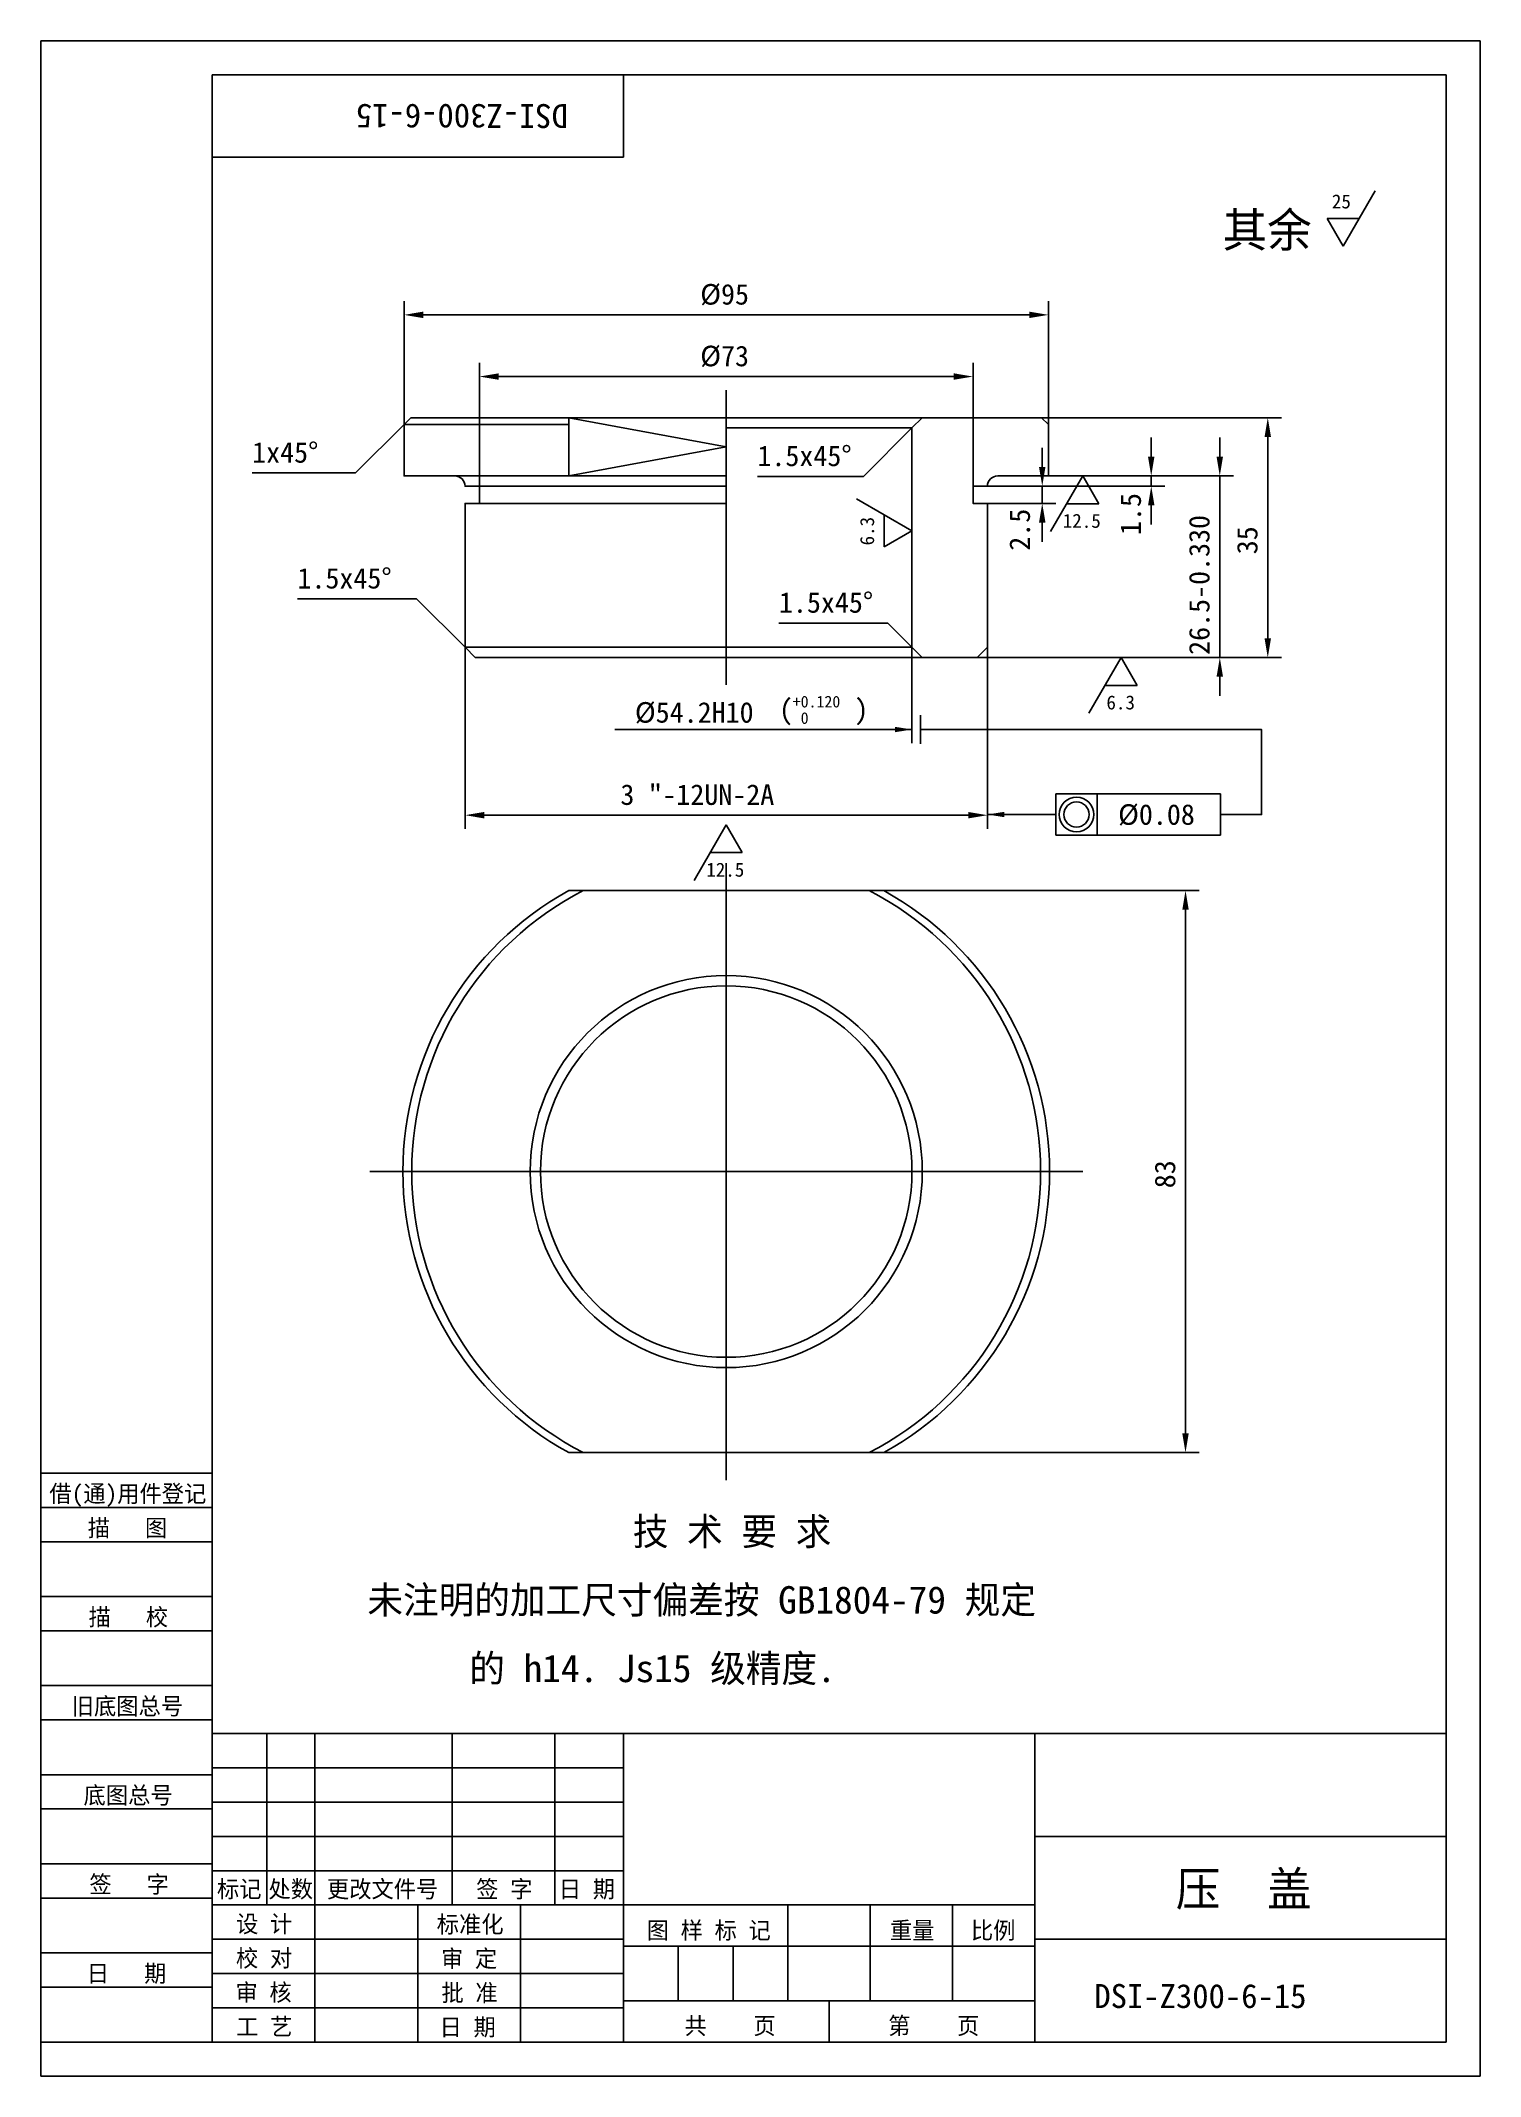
# Model space of a CAD drawing. Header units: metres. Extents: x 0 to 210, y 0 to 297.
import ezdxf

# ---------------------------------------------------------------- set-up
doc = ezdxf.new("R2010")
doc.units = ezdxf.units.M
for name, color, linetype in [('C', 6, 'Continuous'), ('D', 1, 'Continuous'), ('FL', 5, 'Continuous'), ('T', 7, 'Continuous'), ('TL', 4, 'Continuous')]:
    doc.layers.add(name, color=color, linetype=linetype)

# ---------------------------------------------------------------- blocks, each defined once
blk = doc.blocks.new('PIC6')
blk.add_lwpolyline([(6.01, 0, 1), (-6.01, 0, 1)], format="xyb", close=True)
blk.add_lwpolyline([(-4.36, 0, 1), (4.36, 0, 1), (-4.36, 0, 1)], format="xyb")
blk = doc.blocks.new('TUKUN4')
at = {"layer": 'FL'}
for p, q in [((0, 297), (0, 0)), ((210, 297), (0, 297)), ((210, 0), (210, 297)), ((0, 78), (25, 78)), ((0, 70), (25, 70)), ((0, 65), (25, 65)), ((0, 57), (25, 57)), ((0, 52), (25, 52)), ((33, 25), (33, 50)), ((40, 5), (40, 50)), ((60, 25), (60, 50)), ((75, 25), (75, 50)), ((25, 45), (85, 45)), ((0, 44), (25, 44)), ((0, 39), (25, 39)), ((25, 40), (85, 40)), ((25, 35), (85, 35)), ((0, 31), (25, 31)), ((25, 30), (85, 30)), ((0, 26), (25, 26)), ((70, 5), (70, 25)), ((0, 18), (25, 18)), ((25, 20), (85, 20)), ((25, 15), (85, 15)), ((0, 13), (25, 13)), ((25, 10), (85, 10)), ((0, 0), (210, 0))]:
    blk.add_line(p, q, dxfattribs=at)
at = {"layer": 'TL'}
for p, q in [((25, 5), (25, 292)), ((205, 292), (25, 292)), ((85, 292), (85, 280)), ((205, 5), (205, 292)), ((85, 280), (25, 280)), ((0, 88), (25, 88)), ((0, 83), (25, 83)), ((205, 50), (25, 50)), ((85, 5), (85, 50)), ((145, 5), (145, 50)), ((205, 35), (145, 35)), ((145, 25), (25, 25)), ((55, 5), (55, 25)), ((109, 11), (109, 25)), ((121, 11), (121, 25)), ((133, 11), (133, 25)), ((85, 19), (145, 19)), ((93, 11), (93, 19)), ((101, 11), (101, 19)), ((205, 20), (145, 20)), ((145, 11), (85, 11)), ((115, 5), (115, 11)), ((0, 5), (205, 5))]:
    blk.add_line(p, q, dxfattribs=at)
at = {"layer": 'T'}
for s, p in [('借(通)用件登记', (1.26, 83.76)), ('描   图', (6.86, 78.76)), ('描   校', (6.98, 65.76)), ('旧底图总号', (4.52, 52.76)), ('底图总号', (6.25, 39.76)), ('签   字', (7.1, 26.76)), ('标记', (25.71, 26.07)), ('处数', (33.22, 26.07)), ('更改文件号', (41.75, 26.07)), ('签 字', (63.53, 26.07)), ('日 期', (75.57, 26.07)), ('设 计', (28.5, 20.99)), ('标准化', (57.77, 20.93)), ('图 样 标 记', (88.4, 20.04)), ('重量', (123.88, 20.04)), ('比例', (135.7, 20.04)), ('校 对', (28.48, 15.99)), ('审 定', (58.39, 15.93)), ('日   期', (6.72, 13.76)), ('审 核', (28.41, 10.99)), ('批 准', (58.46, 10.93)), ('共    页', (93.91, 6.13)), ('第    页', (123.62, 6.13)), ('工 艺', (28.52, 5.99)), ('日 期', (58.18, 5.93))]:
    blk.add_text(s, height=2.5, dxfattribs=at).set_placement(p)

msp = doc.modelspace()

# ---------------------------------------------------------------- linework, layer by layer
at = {"layer": 'C'}
for p, q in [((100, 203), (100, 246)), ((100, 177), (100, 87)), ((48, 132), (152, 132))]:
    msp.add_line(p, q, dxfattribs=at)
at = {"layer": 'D'}
for p, q in [((194.68, 275.11), (190, 267)), ((190, 267), (187.66, 271.06)), ((187.66, 271.06), (192.34, 271.06)), ((53, 241), (53, 259)), ((147, 241), (147, 259)), ((55.8, 257), (144.2, 257)), ((64, 232), (64, 250)), ((136, 232), (136, 250)), ((66.8, 248), (133.2, 248)), ((53, 241), (45.93, 233.93)), ((146, 242), (181, 242)), ((127.1, 240.5), (120.03, 233.43)), ((162, 236.3), (162, 239.1)), ((172, 236.3), (172, 239.1)), ((179, 209.8), (179, 239.2)), ((146.1, 234.8), (146.1, 237.6)), ((41.93, 233.93), (30.84, 233.93)), ((45.93, 233.93), (41.93, 233.93)), ((119.93, 233.43), (104.55, 233.43)), ((120.03, 233.43), (119.93, 233.43)), ((138.1, 232), (164, 232)), ((146.1, 232), (146.1, 229.5)), ((147, 233.5), (174, 233.5)), ((147.32, 225.39), (152, 233.5)), ((152, 233.5), (154.34, 229.44)), ((162, 233.5), (162, 232)), ((172, 207), (172, 233.5)), ((118.99, 230.18), (127.1, 225.5)), ((138.1, 229.5), (148.1, 229.5)), ((154.34, 229.44), (149.66, 229.44)), ((162, 229.2), (162, 226.4)), ((123.04, 223.16), (123.04, 227.84)), ((146.1, 226.7), (146.1, 223.9)), ((127.1, 225.5), (123.04, 223.16)), ((52.83, 215.57), (37.45, 215.57)), ((54.83, 215.57), (52.83, 215.57)), ((61.9, 208.5), (54.83, 215.57)), ((123.06, 212.04), (107.69, 212.04)), ((123.56, 212.04), (123.06, 212.04)), ((127.1, 208.5), (123.56, 212.04)), ((61.9, 208.5), (61.9, 182)), ((127.1, 208.5), (127.1, 194.5)), ((138.1, 208.5), (138.1, 182)), ((136.6, 207), (174, 207)), ((136.6, 207), (181, 207)), ((152.92, 198.89), (157.6, 207)), ((157.6, 207), (159.94, 202.94)), ((159.94, 202.94), (155.26, 202.94)), ((172, 204.2), (172, 201.4)), ((127.1, 196.5), (83.74, 196.5)), ((172.1, 187.1), (148.1, 187.1)), ((148.1, 187.1), (148.1, 181.1)), ((154.1, 181.1), (154.1, 187.1)), ((172.1, 181.1), (172.1, 187.1)), ((64.7, 184), (135.3, 184)), ((95.32, 174.49), (100, 182.6)), ((100, 182.6), (102.34, 178.54)), ((138.1, 184.1), (141.1, 184.1)), ((141.1, 184.1), (148.1, 184.1)), ((102.34, 178.54), (97.66, 178.54)), ((148.1, 181.1), (172.1, 181.1)), ((122.98, 173), (169, 173)), ((167, 93.8), (167, 170.2)), ((122.98, 91), (169, 91))]:
    msp.add_line(p, q, dxfattribs=at)
for points in [[(128.35, 198.6), (128.35, 194.4)], [(128.35, 196.5), (178.1, 196.5), (178.1, 184.1), (172.1, 184.1)]]:
    msp.add_lwpolyline(points, dxfattribs=at)
for points in [[(55.8, 257.47), (55.8, 256.53), (53, 257)], [(144.2, 257.47), (144.2, 256.53), (147, 257)], [(66.8, 248.47), (66.8, 247.53), (64, 248)], [(133.2, 248.47), (133.2, 247.53), (136, 248)], [(178.53, 239.2), (179.47, 239.2), (179, 242)], [(145.63, 234.8), (146.57, 234.8), (146.1, 232)], [(161.53, 236.3), (162.47, 236.3), (162, 233.5)], [(171.53, 236.3), (172.47, 236.3), (172, 233.5)], [(161.53, 229.2), (162.47, 229.2), (162, 232)], [(145.63, 226.7), (146.57, 226.7), (146.1, 229.5)], [(178.53, 209.8), (179.47, 209.8), (179, 207)], [(171.53, 204.2), (172.47, 204.2), (172, 207)], [(124.63, 196.11), (127.1, 196.5), (124.63, 196.89)], [(64.7, 184.47), (64.7, 183.53), (61.9, 184)], [(135.3, 184.47), (135.3, 183.53), (138.1, 184)], [(140.57, 184.49), (138.1, 184.1), (140.57, 183.71)], [(166.53, 170.2), (167.47, 170.2), (167, 173)], [(166.53, 93.8), (167.47, 93.8), (167, 91)]]:
    msp.add_solid(points, dxfattribs=at)
at = {"layer": 'FL'}
for p, q in [((77.02, 242), (100, 237.75)), ((100, 237.75), (77.02, 233.5))]:
    msp.add_line(p, q, dxfattribs=at)
at = {"layer": 'TL'}
for points in [[(128.6, 207), (63.4, 207), (61.9, 208.5), (61.9, 229.5), (64, 229.5), (64, 232), (61.9, 232, 0.41), (60.4, 233.5), (53, 233.5), (53, 241), (54, 242), (128.6, 242)], [(136.6, 207), (128.6, 207), (127.1, 208.5), (127.1, 240.5), (128.6, 242), (146, 242), (147, 241), (147, 233.5), (139.6, 233.5, 0.41), (138.1, 232), (136, 232), (136, 229.5), (138.1, 229.5), (138.1, 208.5), (136.6, 207)], [(122.98, 173), (77.02, 173, 0.59), (77.02, 91), (122.98, 91, 0.59), (122.98, 173, 0.59)], [(79.14, 173, 0.61), (79.14, 91, 0.61)], [(120.86, 91, 0.61), (120.86, 173, 0.61)], [(128.6, 132, 1), (71.4, 132, 1), (128.6, 132, 1)], [(127.1, 132, 1), (72.9, 132, 1), (127.1, 132, 1)]]:
    msp.add_lwpolyline(points, format="xyb", dxfattribs=at)
for points in [[(53, 241), (77.02, 241)], [(77.02, 242), (77.02, 233.5)], [(100, 240.5), (127.1, 240.5)], [(60.4, 233.5), (100, 233.5)], [(64, 232), (100, 232)], [(64, 229.5), (100, 229.5)], [(100, 208.5), (61.9, 208.5)], [(100, 208.5), (127.1, 208.5)]]:
    msp.add_lwpolyline(points, dxfattribs=at)

# ---------------------------------------------------------------- block references
at = {"layer": 'D', "xscale": 0.42, "yscale": 0.42, "zscale": 0.42}
msp.add_blockref('PIC6', (151.1, 184.1), dxfattribs=at)
at = {"layer": 'TL'}
msp.add_blockref('TUKUN4', (0, 0), dxfattribs=at)

# ---------------------------------------------------------------- texts
at = {"layer": 'D'}
for s, height, rotation, p in [('DSI-Z300-6-15', 3.5, 180, (76.92, 287.75)), ('1.5', 3, 90, (160.5, 224.88)), ('6.3', 2.04, 90, (121.57, 223.36)), ('2.5', 3, 90, (144.31, 222.59)), ('26.5-0.330', 3, 90, (170.5, 207.39)), ('35', 3, 90, (177.5, 222.07)), ('83', 3, 90, (165.5, 129.57))]:
    msp.add_text(s, height=height, rotation=rotation, dxfattribs=at).set_placement(p)
for s, height, p in [('25', 2.04, (188.35, 272.53)), ('其余', 5, (172.41, 266.89)), ('%%c95', 3, (96.21, 258.5)), ('%%c73', 3, (96.21, 249.5)), ('1x45%%d', 3, (30.84, 235.43)), ('1.5x45%%d', 3, (104.55, 234.93)), ('12.5', 2.04, (149.09, 225.93)), ('1.5x45%%d', 3, (37.45, 217.07)), ('1.5x45%%d', 3, (107.69, 213.54)), ('%%c54.2H10   ', 3, (86.68, 197.5)), ('(', 3, (107.7, 197.92)), ('+0.120', 1.7, (109.7, 199.72)), (' 0', 1.7, (109.7, 197.32)), (')', 3, (118.7, 197.92)), ('6.3', 2.04, (155.46, 199.43)), ('3 %%034-12UN-2A', 3, (84.56, 185.5)), ('%%c0.08', 3, (157.17, 182.6)), ('12.5', 2.04, (97.09, 175.03)), ('技 术 要 求', 4, (86.37, 77.49)), ('未注明的加工尺寸偏差按 GB1804-79 规定', 4, (47.65, 67.51)), ('的 h14. Js15 级精度.        ', 4, (62.52, 57.51)), ('压  盖', 5, (165.58, 24.84)), ('DSI-Z300-6-15', 3.5, (153.7, 9.96))]:
    msp.add_text(s, height=height, dxfattribs=at).set_placement(p)

doc.saveas('drawing.dxf')
